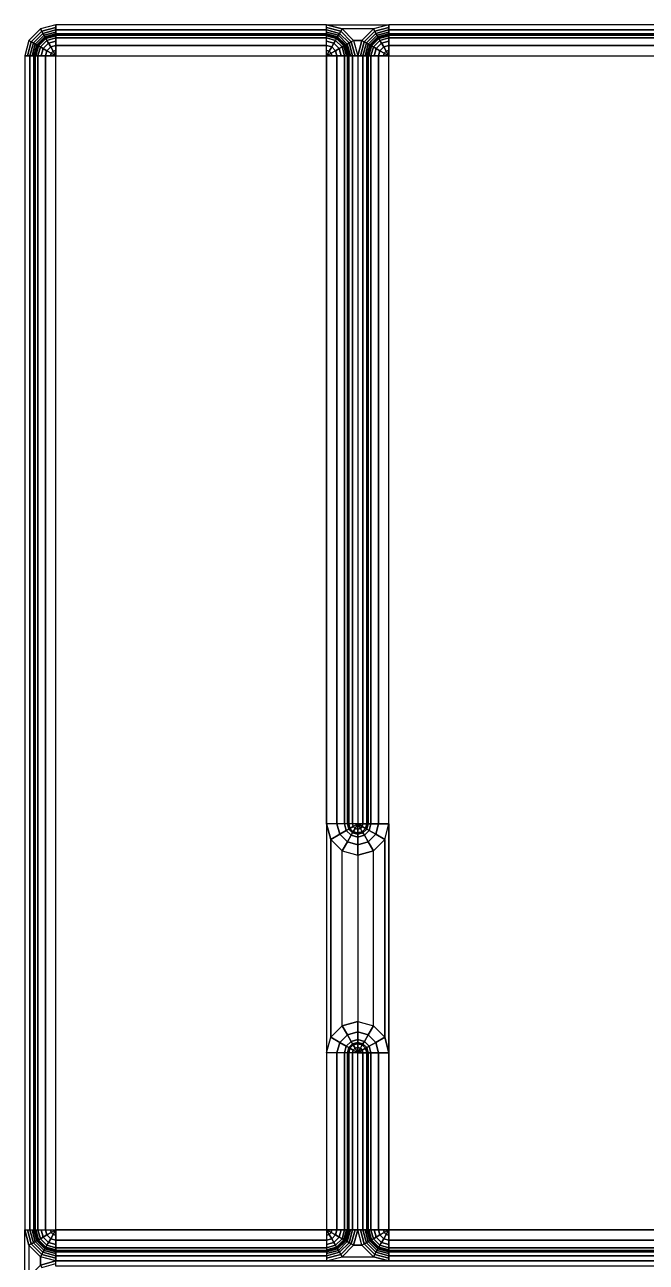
# Model space of a CAD drawing. Extents: x 0 to 320, y -450 to 0.
# Drawn here: x 0 to 149.3, y -297.3 to 0 of the extents above; entities that cross this region are included whole.
import ezdxf

# ---------------------------------------------------------------- set-up
doc = ezdxf.new("R2010")
doc.units = 0
doc.layers.add('BRANCO', color=7, linetype='CONTINUOUS')

msp = doc.modelspace()

# ---------------------------------------------------------------- linework, layer by layer
at = {"layer": 'BRANCO'}
for points in [[(4.07, -1.56, 44.91), (7.5, -0.64, 44.91), (7.5, 0, 45), (3.75, -1, 45)], [(72.5, 0, 45), (7.5, 0, 45), (7.5, -1.25, 44.67), (72.5, -1.25, 44.67)], [(75.92, -1.56, 44.91), (72.5, -0.64, 44.91), (72.5, 0, 45), (76.25, -1, 45)], [(76.25, -1, 45), (72.5, 0, 45), (87.5, 0, 45), (83.75, -1, 45)], [(84.07, -1.56, 44.91), (87.5, -0.64, 44.91), (87.5, 0, 45), (83.75, -1, 45)], [(152.5, 0, 45), (87.5, 0, 45), (87.5, -1.25, 44.67), (152.5, -1.25, 44.67)], [(1.56, -4.07, 44.91), (4.07, -1.56, 44.91), (3.75, -1, 45), (1, -3.75, 45)], [(2.08, -4.37, 44.67), (4.37, -2.08, 44.67), (4.07, -1.56, 44.91), (1.56, -4.07, 44.91)], [(2.53, -4.63, 44.27), (4.63, -2.53, 44.27), (4.37, -2.08, 44.67), (2.08, -4.37, 44.67)], [(2.88, -4.83, 43.75), (4.83, -2.87, 43.75), (4.63, -2.53, 44.27), (2.53, -4.63, 44.27)], [(3.09, -4.95, 43.15), (4.95, -3.09, 43.15), (4.83, -2.87, 43.75), (2.88, -4.83, 43.75)], [(4.37, -2.08, 44.67), (7.5, -1.25, 44.67), (7.5, -0.64, 44.91), (4.07, -1.56, 44.91)], [(4.63, -2.53, 44.27), (7.5, -1.76, 44.27), (7.5, -1.25, 44.67), (4.37, -2.08, 44.67)], [(4.83, -2.87, 43.75), (7.5, -2.16, 43.75), (7.5, -1.76, 44.27), (4.63, -2.53, 44.27)], [(4.95, -3.09, 43.15), (7.5, -2.41, 43.15), (7.5, -2.16, 43.75), (4.83, -2.87, 43.75)], [(5, -3.16, 42.5), (7.5, -2.5, 42.5), (7.5, -2.41, 43.15), (4.95, -3.09, 43.15)], [(5.08, -3.31, 3.71), (7.5, -2.67, 3.71), (7.5, -2.5, 5), (5, -3.16, 5)], [(5, -3.16, 5), (7.5, -2.5, 5), (7.5, -2.5, 42.5), (5, -3.16, 42.5)], [(5.33, -3.75, 2.5), (7.5, -3.16, 2.5), (7.5, -2.67, 3.71), (5.08, -3.31, 3.71)], [(72.5, -1.25, 44.67), (7.5, -1.25, 44.67), (7.5, -2.16, 43.75), (72.5, -2.16, 43.75)], [(72.5, -2.16, 43.75), (7.5, -2.16, 43.75), (7.5, -2.5, 42.5), (72.5, -2.5, 42.5)], [(72.5, -2.5, 42.5), (7.5, -2.5, 42.5), (7.5, -2.5, 5), (72.5, -2.5, 5)], [(72.5, -2.5, 5), (7.5, -2.5, 5), (7.5, -3.16, 2.5), (72.5, -3.16, 2.5)], [(75.62, -2.08, 44.67), (72.5, -1.25, 44.67), (72.5, -0.64, 44.91), (75.92, -1.56, 44.91)], [(75.36, -2.53, 44.27), (72.5, -1.76, 44.27), (72.5, -1.25, 44.67), (75.62, -2.08, 44.67)], [(75.16, -2.87, 43.75), (72.5, -2.16, 43.75), (72.5, -1.76, 44.27), (75.36, -2.53, 44.27)], [(75.04, -3.09, 43.15), (72.5, -2.41, 43.15), (72.5, -2.16, 43.75), (75.16, -2.87, 43.75)], [(75, -3.16, 42.5), (72.5, -2.5, 42.5), (72.5, -2.41, 43.15), (75.04, -3.09, 43.15)], [(74.91, -3.31, 3.71), (72.5, -2.67, 3.71), (72.5, -2.5, 5), (75, -3.16, 5)], [(75, -3.16, 5), (72.5, -2.5, 5), (72.5, -2.5, 42.5), (75, -3.16, 42.5)], [(74.66, -3.75, 2.5), (72.5, -3.16, 2.5), (72.5, -2.67, 3.71), (74.91, -3.31, 3.71)], [(76.9, -4.95, 43.15), (75.04, -3.09, 43.15), (75.16, -2.87, 43.75), (77.12, -4.83, 43.75)], [(77.12, -4.83, 43.75), (75.16, -2.87, 43.75), (75.36, -2.53, 44.27), (77.46, -4.63, 44.27)], [(77.46, -4.63, 44.27), (75.36, -2.53, 44.27), (75.62, -2.08, 44.67), (77.91, -4.37, 44.67)], [(77.91, -4.37, 44.67), (75.62, -2.08, 44.67), (75.92, -1.56, 44.91), (78.43, -4.07, 44.91)], [(78.43, -4.07, 44.91), (75.92, -1.56, 44.91), (76.25, -1, 45), (78.99, -3.75, 45)], [(83.75, -1, 45), (76.25, -1, 45), (78.99, -3.75, 45), (81, -3.75, 45)], [(81.56, -4.07, 44.91), (84.07, -1.56, 44.91), (83.75, -1, 45), (81, -3.75, 45)], [(82.08, -4.37, 44.67), (84.37, -2.08, 44.67), (84.07, -1.56, 44.91), (81.56, -4.07, 44.91)], [(82.53, -4.63, 44.27), (84.63, -2.53, 44.27), (84.37, -2.08, 44.67), (82.08, -4.37, 44.67)], [(82.88, -4.83, 43.75), (84.83, -2.87, 43.75), (84.63, -2.53, 44.27), (82.53, -4.63, 44.27)], [(83.09, -4.95, 43.15), (84.95, -3.09, 43.15), (84.83, -2.87, 43.75), (82.88, -4.83, 43.75)], [(84.37, -2.08, 44.67), (87.5, -1.25, 44.67), (87.5, -0.64, 44.91), (84.07, -1.56, 44.91)], [(84.63, -2.53, 44.27), (87.5, -1.76, 44.27), (87.5, -1.25, 44.67), (84.37, -2.08, 44.67)], [(84.83, -2.87, 43.75), (87.5, -2.16, 43.75), (87.5, -1.76, 44.27), (84.63, -2.53, 44.27)], [(84.95, -3.09, 43.15), (87.5, -2.41, 43.15), (87.5, -2.16, 43.75), (84.83, -2.87, 43.75)], [(85, -3.16, 42.5), (87.5, -2.5, 42.5), (87.5, -2.41, 43.15), (84.95, -3.09, 43.15)], [(85.08, -3.31, 3.71), (87.5, -2.67, 3.71), (87.5, -2.5, 5), (85, -3.16, 5)], [(85, -3.16, 5), (87.5, -2.5, 5), (87.5, -2.5, 42.5), (85, -3.16, 42.5)], [(85.33, -3.75, 2.5), (87.5, -3.16, 2.5), (87.5, -2.67, 3.71), (85.08, -3.31, 3.71)], [(152.5, -1.25, 44.67), (87.5, -1.25, 44.67), (87.5, -2.16, 43.75), (152.5, -2.16, 43.75)], [(152.5, -2.16, 43.75), (87.5, -2.16, 43.75), (87.5, -2.5, 42.5), (152.5, -2.5, 42.5)], [(152.5, -2.5, 42.5), (87.5, -2.5, 42.5), (87.5, -2.5, 5), (152.5, -2.5, 5)], [(152.5, -2.5, 5), (87.5, -2.5, 5), (87.5, -3.16, 2.5), (152.5, -3.16, 2.5)], [(0.64, -7.5, 44.91), (1.56, -4.07, 44.91), (1, -3.75, 45), (0, -7.5, 45)], [(1.25, -7.5, 44.67), (2.08, -4.37, 44.67), (1.56, -4.07, 44.91), (0.64, -7.5, 44.91)], [(1.77, -7.5, 44.27), (2.53, -4.63, 44.27), (2.08, -4.37, 44.67), (1.25, -7.5, 44.67)], [(2.16, -7.5, 43.75), (2.88, -4.83, 43.75), (2.53, -4.63, 44.27), (1.77, -7.5, 44.27)], [(2.41, -7.5, 43.15), (3.09, -4.95, 43.15), (2.88, -4.83, 43.75), (2.16, -7.5, 43.75)], [(2.5, -7.5, 42.5), (3.17, -5, 42.5), (3.09, -4.95, 43.15), (2.41, -7.5, 43.15)], [(2.67, -7.5, 3.71), (3.31, -5.08, 3.71), (3.17, -5, 5), (2.5, -7.5, 5)], [(2.5, -7.5, 5), (3.17, -5, 5), (3.17, -5, 42.5), (2.5, -7.5, 42.5)], [(3.17, -7.5, 2.5), (3.75, -5.33, 2.5), (3.31, -5.08, 3.71), (2.67, -7.5, 3.71)], [(3.17, -5, 42.5), (5, -3.16, 42.5), (4.95, -3.09, 43.15), (3.09, -4.95, 43.15)], [(3.31, -5.08, 3.71), (5.08, -3.31, 3.71), (5, -3.16, 5), (3.17, -5, 5)], [(3.17, -5, 5), (5, -3.16, 5), (5, -3.16, 42.5), (3.17, -5, 42.5)], [(3.96, -7.5, 1.46), (4.44, -5.73, 1.46), (3.75, -5.33, 2.5), (3.17, -7.5, 2.5)], [(3.75, -5.33, 2.5), (5.33, -3.75, 2.5), (5.08, -3.31, 3.71), (3.31, -5.08, 3.71)], [(4.44, -5.73, 1.46), (5.73, -4.43, 1.46), (5.33, -3.75, 2.5), (3.75, -5.33, 2.5)], [(5, -7.5, 0.67), (5.33, -6.25, 0.67), (4.44, -5.73, 1.46), (3.96, -7.5, 1.46)], [(5.33, -6.25, 0.67), (6.25, -5.33, 0.67), (5.73, -4.43, 1.46), (4.44, -5.73, 1.46)], [(5.73, -4.43, 1.46), (7.5, -3.96, 1.46), (7.5, -3.16, 2.5), (5.33, -3.75, 2.5)], [(6.38, -6.85, 0.17), (6.85, -6.37, 0.17), (6.25, -5.33, 0.67), (5.33, -6.25, 0.67)], [(6.25, -5.33, 0.67), (7.5, -5, 0.67), (7.5, -3.96, 1.46), (5.73, -4.43, 1.46)], [(6.85, -6.37, 0.17), (7.5, -6.2, 0.17), (7.5, -5, 0.67), (6.25, -5.33, 0.67)], [(72.5, -3.16, 2.5), (7.5, -3.16, 2.5), (7.5, -5, 0.67), (72.5, -5, 0.67)], [(72.5, -5, 0.67), (7.5, -5, 0.67), (7.5, -7.5), (72.5, -7.5)], [(74.27, -4.43, 1.46), (72.5, -3.96, 1.46), (72.5, -3.16, 2.5), (74.66, -3.75, 2.5)], [(73.75, -5.33, 0.67), (72.5, -5, 0.67), (72.5, -3.96, 1.46), (74.27, -4.43, 1.46)], [(73.14, -6.37, 0.17), (72.5, -6.2, 0.17), (72.5, -5, 0.67), (73.75, -5.33, 0.67)], [(73.62, -6.85, 0.17), (73.14, -6.37, 0.17), (73.75, -5.33, 0.67), (74.66, -6.25, 0.67)], [(74.66, -6.25, 0.67), (73.75, -5.33, 0.67), (74.27, -4.43, 1.46), (75.56, -5.73, 1.46)], [(75.56, -5.73, 1.46), (74.27, -4.43, 1.46), (74.66, -3.75, 2.5), (76.25, -5.33, 2.5)], [(76.25, -5.33, 2.5), (74.66, -3.75, 2.5), (74.91, -3.31, 3.71), (76.68, -5.08, 3.71)], [(75, -7.5, 0.67), (74.66, -6.25, 0.67), (75.56, -5.73, 1.46), (76.03, -7.5, 1.46)], [(76.68, -5.08, 3.71), (74.91, -3.31, 3.71), (75, -3.16, 5), (76.83, -5, 5)], [(76.83, -5, 42.5), (75, -3.16, 42.5), (75.04, -3.09, 43.15), (76.9, -4.95, 43.15)], [(76.83, -5, 5), (75, -3.16, 5), (75, -3.16, 42.5), (76.83, -5, 42.5)], [(76.03, -7.5, 1.46), (75.56, -5.73, 1.46), (76.25, -5.33, 2.5), (76.83, -7.5, 2.5)], [(76.83, -7.5, 2.5), (76.25, -5.33, 2.5), (76.68, -5.08, 3.71), (77.33, -7.5, 3.71)], [(77.33, -7.5, 3.71), (76.68, -5.08, 3.71), (76.83, -5, 5), (77.5, -7.5, 5)], [(77.5, -7.5, 42.5), (76.83, -5, 42.5), (76.9, -4.95, 43.15), (77.58, -7.5, 43.15)], [(77.5, -7.5, 5), (76.83, -5, 5), (76.83, -5, 42.5), (77.5, -7.5, 42.5)], [(77.58, -7.5, 43.15), (76.9, -4.95, 43.15), (77.12, -4.83, 43.75), (77.83, -7.5, 43.75)], [(77.83, -7.5, 43.75), (77.12, -4.83, 43.75), (77.46, -4.63, 44.27), (78.23, -7.5, 44.27)], [(78.23, -7.5, 44.27), (77.46, -4.63, 44.27), (77.91, -4.37, 44.67), (78.75, -7.5, 44.67)], [(78.75, -7.5, 44.67), (77.91, -4.37, 44.67), (78.43, -4.07, 44.91), (79.35, -7.5, 44.91)], [(79.35, -7.5, 44.91), (78.43, -4.07, 44.91), (78.99, -3.75, 45), (80, -7.5, 45)], [(81, -3.75, 45), (78.99, -3.75, 45), (80, -7.5, 45), (81, -3.75, 45)], [(80.64, -7.5, 44.91), (81.56, -4.07, 44.91), (81, -3.75, 45), (80, -7.5, 45)], [(81.25, -7.5, 44.67), (82.08, -4.37, 44.67), (81.56, -4.07, 44.91), (80.64, -7.5, 44.91)], [(81.77, -7.5, 44.27), (82.53, -4.63, 44.27), (82.08, -4.37, 44.67), (81.25, -7.5, 44.67)], [(82.16, -7.5, 43.75), (82.88, -4.83, 43.75), (82.53, -4.63, 44.27), (81.77, -7.5, 44.27)], [(82.41, -7.5, 43.15), (83.09, -4.95, 43.15), (82.88, -4.83, 43.75), (82.16, -7.5, 43.75)], [(82.5, -7.5, 42.5), (83.17, -5, 42.5), (83.09, -4.95, 43.15), (82.41, -7.5, 43.15)], [(82.67, -7.5, 3.71), (83.31, -5.08, 3.71), (83.17, -5, 5), (82.5, -7.5, 5)], [(82.5, -7.5, 5), (83.17, -5, 5), (83.17, -5, 42.5), (82.5, -7.5, 42.5)], [(83.17, -7.5, 2.5), (83.75, -5.33, 2.5), (83.31, -5.08, 3.71), (82.67, -7.5, 3.71)], [(83.17, -5, 42.5), (85, -3.16, 42.5), (84.95, -3.09, 43.15), (83.09, -4.95, 43.15)], [(83.31, -5.08, 3.71), (85.08, -3.31, 3.71), (85, -3.16, 5), (83.17, -5, 5)], [(83.17, -5, 5), (85, -3.16, 5), (85, -3.16, 42.5), (83.17, -5, 42.5)], [(83.96, -7.5, 1.46), (84.44, -5.73, 1.46), (83.75, -5.33, 2.5), (83.17, -7.5, 2.5)], [(83.75, -5.33, 2.5), (85.33, -3.75, 2.5), (85.08, -3.31, 3.71), (83.31, -5.08, 3.71)], [(84.44, -5.73, 1.46), (85.73, -4.43, 1.46), (85.33, -3.75, 2.5), (83.75, -5.33, 2.5)], [(85, -7.5, 0.67), (85.33, -6.25, 0.67), (84.44, -5.73, 1.46), (83.96, -7.5, 1.46)], [(85.33, -6.25, 0.67), (86.25, -5.33, 0.67), (85.73, -4.43, 1.46), (84.44, -5.73, 1.46)], [(85.73, -4.43, 1.46), (87.5, -3.96, 1.46), (87.5, -3.16, 2.5), (85.33, -3.75, 2.5)], [(86.38, -6.85, 0.17), (86.85, -6.37, 0.17), (86.25, -5.33, 0.67), (85.33, -6.25, 0.67)], [(86.25, -5.33, 0.67), (87.5, -5, 0.67), (87.5, -3.96, 1.46), (85.73, -4.43, 1.46)], [(86.85, -6.37, 0.17), (87.5, -6.2, 0.17), (87.5, -5, 0.67), (86.25, -5.33, 0.67)], [(152.5, -3.16, 2.5), (87.5, -3.16, 2.5), (87.5, -5, 0.67), (152.5, -5, 0.67)], [(152.5, -5, 0.67), (87.5, -5, 0.67), (87.5, -7.5), (152.5, -7.5)], [(0, -7.5, 45), (0, -289.5, 45), (1.25, -289.5, 44.67), (1.25, -7.5, 44.67)], [(1.25, -7.5, 44.67), (1.25, -289.5, 44.67), (2.16, -289.5, 43.75), (2.16, -7.5, 43.75)], [(2.16, -7.5, 43.75), (2.16, -289.5, 43.75), (2.5, -289.5, 42.5), (2.5, -7.5, 42.5)], [(2.5, -7.5, 42.5), (2.5, -289.5, 42.5), (2.5, -289.5, 5), (2.5, -7.5, 5)], [(2.5, -7.5, 5), (2.5, -289.5, 5), (3.17, -289.5, 2.5), (3.17, -7.5, 2.5)], [(3.17, -7.5, 2.5), (3.17, -289.5, 2.5), (5, -289.5, 0.67), (5, -7.5, 0.67)], [(6.2, -7.5, 0.17), (6.38, -6.85, 0.17), (5.33, -6.25, 0.67), (5, -7.5, 0.67)], [(5, -7.5, 0.67), (5, -289.5, 0.67), (7.5, -289.5), (7.5, -7.5)], [(7.5, -7.5), (6.38, -6.85, 0.17), (6.2, -7.5, 0.17), (7.5, -7.5)], [(7.5, -7.5), (6.85, -6.37, 0.17), (6.38, -6.85, 0.17), (7.5, -7.5)], [(7.5, -7.5), (7.5, -6.2, 0.17), (6.85, -6.37, 0.17), (7.5, -7.5)], [(72.5, -289.5), (7.5, -289.5), (7.5, -7.5), (72.5, -7.5)], [(72.5, -7.5), (72.5, -6.2, 0.17), (73.14, -6.37, 0.17), (72.5, -7.5)], [(72.5, -7.5), (73.14, -6.37, 0.17), (73.62, -6.85, 0.17), (72.5, -7.5)], [(72.5, -7.5), (73.62, -6.85, 0.17), (73.79, -7.5, 0.17), (72.5, -7.5)], [(72.5, -192), (72.5, -7.5), (75, -7.5, 0.67), (75, -192, 0.67)], [(73.79, -7.5, 0.17), (73.62, -6.85, 0.17), (74.66, -6.25, 0.67), (75, -7.5, 0.67)], [(75, -192, 0.67), (75, -7.5, 0.67), (76.83, -7.5, 2.5), (76.83, -192, 2.5)], [(76.83, -192, 2.5), (76.83, -7.5, 2.5), (77.5, -7.5, 5), (77.5, -192, 5)], [(77.5, -192, 5), (77.5, -7.5, 5), (77.5, -7.5, 42.5), (77.5, -192, 42.5)], [(77.5, -192, 42.5), (77.5, -7.5, 42.5), (77.83, -7.5, 43.75), (77.83, -192, 43.75)], [(77.83, -192, 43.75), (77.83, -7.5, 43.75), (78.75, -7.5, 44.67), (78.75, -192, 44.67)], [(78.75, -192, 44.67), (78.75, -7.5, 44.67), (80, -7.5, 45), (80, -192, 45)], [(81.25, -192, 44.67), (81.25, -7.5, 44.67), (80, -7.5, 45), (80, -192, 45)], [(82.16, -192, 43.75), (82.16, -7.5, 43.75), (81.25, -7.5, 44.67), (81.25, -192, 44.67)], [(82.5, -192, 42.5), (82.5, -7.5, 42.5), (82.16, -7.5, 43.75), (82.16, -192, 43.75)], [(83.17, -192, 2.5), (83.17, -7.5, 2.5), (82.5, -7.5, 5), (82.5, -192, 5)], [(82.5, -192, 5), (82.5, -7.5, 5), (82.5, -7.5, 42.5), (82.5, -192, 42.5)], [(85, -192, 0.67), (85, -7.5, 0.67), (83.17, -7.5, 2.5), (83.17, -192, 2.5)], [(86.2, -7.5, 0.17), (86.38, -6.85, 0.17), (85.33, -6.25, 0.67), (85, -7.5, 0.67)], [(87.5, -192), (87.5, -7.5), (85, -7.5, 0.67), (85, -192, 0.67)], [(87.5, -7.5), (86.38, -6.85, 0.17), (86.2, -7.5, 0.17), (87.5, -7.5)], [(87.5, -7.5), (86.85, -6.37, 0.17), (86.38, -6.85, 0.17), (87.5, -7.5)], [(87.5, -7.5), (87.5, -6.2, 0.17), (86.85, -6.37, 0.17), (87.5, -7.5)], [(152.5, -289.5), (87.5, -289.5), (87.5, -7.5), (152.5, -7.5)], [(72.5, -192), (73.5, -195.75), (75.67, -194.5, 0.67), (75, -192, 0.67)], [(72.5, -247), (73.5, -243.25), (73.5, -195.75), (72.5, -192)], [(75, -192, 0.67), (75.67, -194.5, 0.67), (77.25, -193.58, 2.5), (76.83, -192, 2.5)], [(76.83, -192, 2.5), (77.25, -193.58, 2.5), (77.83, -193.25, 5), (77.5, -192, 5)], [(77.25, -193.58, 2.5), (78.41, -194.74, 2.5), (78.75, -194.16, 5), (77.83, -193.25, 5)], [(77.5, -192, 5), (77.83, -193.25, 5), (77.83, -193.25, 42.5), (77.5, -192, 42.5)], [(77.5, -192, 42.5), (77.83, -193.25, 42.5), (78.12, -193.08, 43.75), (77.83, -192, 43.75)], [(77.83, -192, 43.75), (78.12, -193.08, 43.75), (78.91, -192.62, 44.67), (78.75, -192, 44.67)], [(77.83, -193.25, 42.5), (78.75, -194.16, 42.5), (78.91, -193.87, 43.75), (78.12, -193.08, 43.75)], [(77.83, -193.25, 5), (78.75, -194.16, 5), (78.75, -194.16, 42.5), (77.83, -193.25, 42.5)], [(78.12, -193.08, 43.75), (78.91, -193.87, 43.75), (79.37, -193.08, 44.67), (78.91, -192.62, 44.67)], [(78.75, -192, 44.67), (78.91, -192.62, 44.67), (80, -192, 45), (78.75, -192, 44.67)], [(78.91, -192.62, 44.67), (79.37, -193.08, 44.67), (80, -192, 45), (78.91, -192.62, 44.67)], [(78.91, -193.87, 43.75), (80, -194.16, 43.75), (80, -193.25, 44.67), (79.37, -193.08, 44.67)], [(79.37, -193.08, 44.67), (80, -193.25, 44.67), (80, -192, 45), (79.37, -193.08, 44.67)], [(80, -193.25, 44.67), (80.62, -193.08, 44.67), (80, -192, 45), (80, -193.25, 44.67)], [(80.62, -193.08, 44.67), (81.08, -192.62, 44.67), (80, -192, 45), (80.62, -193.08, 44.67)], [(81.08, -192.62, 44.67), (81.25, -192, 44.67), (80, -192, 45), (81.08, -192.62, 44.67)], [(80, -194.16, 43.75), (81.08, -193.87, 43.75), (80.62, -193.08, 44.67), (80, -193.25, 44.67)], [(81.08, -193.87, 43.75), (81.87, -193.08, 43.75), (81.08, -192.62, 44.67), (80.62, -193.08, 44.67)], [(81.87, -193.08, 43.75), (82.16, -192, 43.75), (81.25, -192, 44.67), (81.08, -192.62, 44.67)], [(81.25, -194.16, 42.5), (82.16, -193.25, 42.5), (81.87, -193.08, 43.75), (81.08, -193.87, 43.75)], [(81.58, -194.74, 2.5), (82.74, -193.58, 2.5), (82.16, -193.25, 5), (81.25, -194.16, 5)], [(81.25, -194.16, 5), (82.16, -193.25, 5), (82.16, -193.25, 42.5), (81.25, -194.16, 42.5)], [(82.16, -193.25, 42.5), (82.5, -192, 42.5), (82.16, -192, 43.75), (81.87, -193.08, 43.75)], [(82.74, -193.58, 2.5), (83.17, -192, 2.5), (82.5, -192, 5), (82.16, -193.25, 5)], [(82.16, -193.25, 5), (82.5, -192, 5), (82.5, -192, 42.5), (82.16, -193.25, 42.5)], [(84.33, -194.5, 0.67), (85, -192, 0.67), (83.17, -192, 2.5), (82.74, -193.58, 2.5)], [(86.49, -195.75), (87.5, -192), (85, -192, 0.67), (84.33, -194.5, 0.67)], [(87.5, -247), (86.49, -243.25), (86.49, -195.75), (87.5, -192)], [(73.5, -195.75), (76.25, -198.49), (77.5, -196.33, 0.67), (75.67, -194.5, 0.67)], [(73.5, -243.25), (76.25, -240.5), (76.25, -198.49), (73.5, -195.75)], [(75.67, -194.5, 0.67), (77.5, -196.33, 0.67), (78.41, -194.74, 2.5), (77.25, -193.58, 2.5)], [(77.5, -196.33, 0.67), (80, -197, 0.67), (80, -195.16, 2.5), (78.41, -194.74, 2.5)], [(78.41, -194.74, 2.5), (80, -195.16, 2.5), (80, -194.5, 5), (78.75, -194.16, 5)], [(78.75, -194.16, 42.5), (80, -194.5, 42.5), (80, -194.16, 43.75), (78.91, -193.87, 43.75)], [(78.75, -194.16, 5), (80, -194.5, 5), (80, -194.5, 42.5), (78.75, -194.16, 42.5)], [(80, -194.5, 42.5), (81.25, -194.16, 42.5), (81.08, -193.87, 43.75), (80, -194.16, 43.75)], [(80, -195.16, 2.5), (81.58, -194.74, 2.5), (81.25, -194.16, 5), (80, -194.5, 5)], [(80, -194.5, 5), (81.25, -194.16, 5), (81.25, -194.16, 42.5), (80, -194.5, 42.5)], [(80, -197, 0.67), (82.5, -196.33, 0.67), (81.58, -194.74, 2.5), (80, -195.16, 2.5)], [(82.5, -196.33, 0.67), (84.33, -194.5, 0.67), (82.74, -193.58, 2.5), (81.58, -194.74, 2.5)], [(83.75, -198.49), (86.49, -195.75), (84.33, -194.5, 0.67), (82.5, -196.33, 0.67)], [(86.49, -243.25), (83.75, -240.5), (83.75, -198.49), (86.49, -195.75)], [(76.25, -198.49), (80, -199.5), (80, -197, 0.67), (77.5, -196.33, 0.67)], [(76.25, -198.49), (80, -199.5), (80, -239.5), (76.25, -240.5)], [(80, -199.5), (83.75, -198.49), (82.5, -196.33, 0.67), (80, -197, 0.67)], [(83.75, -198.49), (80, -199.5), (80, -239.5), (83.75, -240.5)], [(73.5, -243.25), (76.25, -240.5), (77.5, -242.66, 0.67), (75.67, -244.5, 0.67)], [(76.25, -240.5), (80, -239.5), (80, -242, 0.67), (77.5, -242.66, 0.67)], [(80, -239.5), (83.75, -240.5), (82.5, -242.66, 0.67), (80, -242, 0.67)], [(83.75, -240.5), (86.49, -243.25), (84.33, -244.5, 0.67), (82.5, -242.66, 0.67)], [(72.5, -247), (73.5, -243.25), (75.67, -244.5, 0.67), (75, -247, 0.67)], [(75.67, -244.5, 0.67), (77.5, -242.66, 0.67), (78.41, -244.25, 2.5), (77.25, -245.41, 2.5)], [(77.5, -242.66, 0.67), (80, -242, 0.67), (80, -243.83, 2.5), (78.41, -244.25, 2.5)], [(80, -242, 0.67), (82.5, -242.66, 0.67), (81.58, -244.25, 2.5), (80, -243.83, 2.5)], [(82.5, -242.66, 0.67), (84.33, -244.5, 0.67), (82.74, -245.41, 2.5), (81.58, -244.25, 2.5)], [(86.49, -243.25), (87.5, -247), (85, -247, 0.67), (84.33, -244.5, 0.67)], [(75, -247, 0.67), (75.67, -244.5, 0.67), (77.25, -245.41, 2.5), (76.83, -247, 2.5)], [(76.83, -247, 2.5), (77.25, -245.41, 2.5), (77.83, -245.75, 5), (77.5, -247, 5)], [(77.25, -245.41, 2.5), (78.41, -244.25, 2.5), (78.75, -244.83, 5), (77.83, -245.75, 5)], [(77.5, -247, 5), (77.83, -245.75, 5), (77.83, -245.75, 42.5), (77.5, -247, 42.5)], [(77.5, -247, 42.5), (77.83, -245.75, 42.5), (78.12, -245.91, 43.75), (77.83, -247, 43.75)], [(77.83, -245.75, 5), (78.75, -244.83, 5), (78.75, -244.83, 42.5), (77.83, -245.75, 42.5)], [(77.83, -245.75, 42.5), (78.75, -244.83, 42.5), (78.91, -245.12, 43.75), (78.12, -245.91, 43.75)], [(77.83, -247, 43.75), (78.12, -245.91, 43.75), (78.91, -246.37, 44.67), (78.75, -247, 44.67)], [(78.12, -245.91, 43.75), (78.91, -245.12, 43.75), (79.37, -245.91, 44.67), (78.91, -246.37, 44.67)], [(78.41, -244.25, 2.5), (80, -243.83, 2.5), (80, -244.5, 5), (78.75, -244.83, 5)], [(78.75, -244.83, 5), (80, -244.5, 5), (80, -244.5, 42.5), (78.75, -244.83, 42.5)], [(78.75, -244.83, 42.5), (80, -244.5, 42.5), (80, -244.83, 43.75), (78.91, -245.12, 43.75)], [(78.75, -247, 44.67), (78.91, -246.37, 44.67), (80, -247, 45), (78.75, -247, 44.67)], [(78.91, -245.12, 43.75), (80, -244.83, 43.75), (80, -245.75, 44.67), (79.37, -245.91, 44.67)], [(78.91, -246.37, 44.67), (79.37, -245.91, 44.67), (80, -247, 45), (78.91, -246.37, 44.67)], [(79.37, -245.91, 44.67), (80, -245.75, 44.67), (80, -247, 45), (79.37, -245.91, 44.67)], [(80, -243.83, 2.5), (81.58, -244.25, 2.5), (81.25, -244.83, 5), (80, -244.5, 5)], [(80, -244.5, 5), (81.25, -244.83, 5), (81.25, -244.83, 42.5), (80, -244.5, 42.5)], [(80, -244.5, 42.5), (81.25, -244.83, 42.5), (81.08, -245.12, 43.75), (80, -244.83, 43.75)], [(80, -244.83, 43.75), (81.08, -245.12, 43.75), (80.62, -245.91, 44.67), (80, -245.75, 44.67)], [(80, -245.75, 44.67), (80.62, -245.91, 44.67), (80, -247, 45), (80, -245.75, 44.67)], [(80.62, -245.91, 44.67), (81.08, -246.37, 44.67), (80, -247, 45), (80.62, -245.91, 44.67)], [(81.08, -246.37, 44.67), (81.25, -247, 44.67), (80, -247, 45), (81.08, -246.37, 44.67)], [(81.08, -245.12, 43.75), (81.87, -245.91, 43.75), (81.08, -246.37, 44.67), (80.62, -245.91, 44.67)], [(81.25, -244.83, 42.5), (82.16, -245.75, 42.5), (81.87, -245.91, 43.75), (81.08, -245.12, 43.75)], [(81.87, -245.91, 43.75), (82.16, -247, 43.75), (81.25, -247, 44.67), (81.08, -246.37, 44.67)], [(81.58, -244.25, 2.5), (82.74, -245.41, 2.5), (82.16, -245.75, 5), (81.25, -244.83, 5)], [(81.25, -244.83, 5), (82.16, -245.75, 5), (82.16, -245.75, 42.5), (81.25, -244.83, 42.5)], [(82.16, -245.75, 42.5), (82.5, -247, 42.5), (82.16, -247, 43.75), (81.87, -245.91, 43.75)], [(82.74, -245.41, 2.5), (83.17, -247, 2.5), (82.5, -247, 5), (82.16, -245.75, 5)], [(82.16, -245.75, 5), (82.5, -247, 5), (82.5, -247, 42.5), (82.16, -245.75, 42.5)], [(84.33, -244.5, 0.67), (85, -247, 0.67), (83.17, -247, 2.5), (82.74, -245.41, 2.5)], [(72.5, -247), (72.5, -289.5), (75, -289.5, 0.67), (75, -247, 0.67)], [(75, -247, 0.67), (75, -289.5, 0.67), (76.83, -289.5, 2.5), (76.83, -247, 2.5)], [(76.83, -247, 2.5), (76.83, -289.5, 2.5), (77.5, -289.5, 5), (77.5, -247, 5)], [(77.5, -247, 5), (77.5, -289.5, 5), (77.5, -289.5, 42.5), (77.5, -247, 42.5)], [(77.5, -247, 42.5), (77.5, -289.5, 42.5), (77.83, -289.5, 43.75), (77.83, -247, 43.75)], [(77.83, -247, 43.75), (77.83, -289.5, 43.75), (78.75, -289.5, 44.67), (78.75, -247, 44.67)], [(78.75, -247, 44.67), (78.75, -289.5, 44.67), (80, -289.5, 45), (80, -247, 45)], [(81.25, -247, 44.67), (81.25, -289.5, 44.67), (80, -289.5, 45), (80, -247, 45)], [(82.16, -247, 43.75), (82.16, -289.5, 43.75), (81.25, -289.5, 44.67), (81.25, -247, 44.67)], [(82.5, -247, 42.5), (82.5, -289.5, 42.5), (82.16, -289.5, 43.75), (82.16, -247, 43.75)], [(83.17, -247, 2.5), (83.17, -289.5, 2.5), (82.5, -289.5, 5), (82.5, -247, 5)], [(82.5, -247, 5), (82.5, -289.5, 5), (82.5, -289.5, 42.5), (82.5, -247, 42.5)], [(85, -247, 0.67), (85, -289.5, 0.67), (83.17, -289.5, 2.5), (83.17, -247, 2.5)], [(87.5, -247), (87.5, -289.5), (85, -289.5, 0.67), (85, -247, 0.67)], [(0.64, -289.5, 44.91), (1.56, -292.92, 44.91), (1, -293.25, 45), (0, -289.5, 45)], [(1, -300.75, 45), (0, -304.5, 45), (0, -289.5, 45), (1, -293.25, 45)], [(1.25, -289.5, 44.67), (2.08, -292.62, 44.67), (1.56, -292.92, 44.91), (0.64, -289.5, 44.91)], [(1.77, -289.5, 44.27), (2.53, -292.36, 44.27), (2.08, -292.62, 44.67), (1.25, -289.5, 44.67)], [(2.16, -289.5, 43.75), (2.88, -292.16, 43.75), (2.53, -292.36, 44.27), (1.77, -289.5, 44.27)], [(2.41, -289.5, 43.15), (3.09, -292.04, 43.15), (2.88, -292.16, 43.75), (2.16, -289.5, 43.75)], [(2.5, -289.5, 42.5), (3.17, -292, 42.5), (3.09, -292.04, 43.15), (2.41, -289.5, 43.15)], [(2.67, -289.5, 3.71), (3.31, -291.91, 3.71), (3.17, -292, 5), (2.5, -289.5, 5)], [(2.5, -289.5, 5), (3.17, -292, 5), (3.17, -292, 42.5), (2.5, -289.5, 42.5)], [(3.17, -289.5, 2.5), (3.75, -291.66, 2.5), (3.31, -291.91, 3.71), (2.67, -289.5, 3.71)], [(3.96, -289.5, 1.46), (4.44, -291.26, 1.46), (3.75, -291.66, 2.5), (3.17, -289.5, 2.5)], [(4.44, -291.26, 1.46), (5.73, -292.56, 1.46), (5.33, -293.25, 2.5), (3.75, -291.66, 2.5)], [(5, -289.5, 0.67), (5.33, -290.75, 0.67), (4.44, -291.26, 1.46), (3.96, -289.5, 1.46)], [(5.33, -290.75, 0.67), (6.25, -291.66, 0.67), (5.73, -292.56, 1.46), (4.44, -291.26, 1.46)], [(6.2, -289.5, 0.17), (6.38, -290.14, 0.17), (5.33, -290.75, 0.67), (5, -289.5, 0.67)], [(6.38, -290.14, 0.17), (6.85, -290.62, 0.17), (6.25, -291.66, 0.67), (5.33, -290.75, 0.67)], [(7.5, -289.5), (6.38, -290.14, 0.17), (6.2, -289.5, 0.17), (7.5, -289.5)], [(6.85, -290.62, 0.17), (7.5, -290.79, 0.17), (7.5, -292, 0.67), (6.25, -291.66, 0.67)], [(7.5, -289.5), (6.85, -290.62, 0.17), (6.38, -290.14, 0.17), (7.5, -289.5)], [(7.5, -289.5), (7.5, -290.79, 0.17), (6.85, -290.62, 0.17), (7.5, -289.5)], [(72.5, -292, 0.67), (7.5, -292, 0.67), (7.5, -289.5), (72.5, -289.5)], [(72.5, -289.5), (73.62, -290.14, 0.17), (73.79, -289.5, 0.17), (72.5, -289.5)], [(72.5, -289.5), (73.14, -290.62, 0.17), (73.62, -290.14, 0.17), (72.5, -289.5)], [(72.5, -289.5), (72.5, -290.79, 0.17), (73.14, -290.62, 0.17), (72.5, -289.5)], [(73.14, -290.62, 0.17), (72.5, -290.79, 0.17), (72.5, -292, 0.67), (73.75, -291.66, 0.67)], [(73.62, -290.14, 0.17), (73.14, -290.62, 0.17), (73.75, -291.66, 0.67), (74.66, -290.75, 0.67)], [(73.79, -289.5, 0.17), (73.62, -290.14, 0.17), (74.66, -290.75, 0.67), (75, -289.5, 0.67)], [(74.66, -290.75, 0.67), (73.75, -291.66, 0.67), (74.27, -292.56, 1.46), (75.56, -291.26, 1.46)], [(75.56, -291.26, 1.46), (74.27, -292.56, 1.46), (74.66, -293.25, 2.5), (76.25, -291.66, 2.5)], [(75, -289.5, 0.67), (74.66, -290.75, 0.67), (75.56, -291.26, 1.46), (76.03, -289.5, 1.46)], [(76.03, -289.5, 1.46), (75.56, -291.26, 1.46), (76.25, -291.66, 2.5), (76.83, -289.5, 2.5)], [(76.83, -289.5, 2.5), (76.25, -291.66, 2.5), (76.68, -291.91, 3.71), (77.33, -289.5, 3.71)], [(77.33, -289.5, 3.71), (76.68, -291.91, 3.71), (76.83, -292, 5), (77.5, -289.5, 5)], [(77.5, -289.5, 5), (76.83, -292, 5), (76.83, -292, 42.5), (77.5, -289.5, 42.5)], [(77.5, -289.5, 42.5), (76.83, -292, 42.5), (76.9, -292.04, 43.15), (77.58, -289.5, 43.15)], [(77.58, -289.5, 43.15), (76.9, -292.04, 43.15), (77.12, -292.16, 43.75), (77.83, -289.5, 43.75)], [(77.83, -289.5, 43.75), (77.12, -292.16, 43.75), (77.46, -292.36, 44.27), (78.23, -289.5, 44.27)], [(78.23, -289.5, 44.27), (77.46, -292.36, 44.27), (77.91, -292.62, 44.67), (78.75, -289.5, 44.67)], [(78.75, -289.5, 44.67), (77.91, -292.62, 44.67), (78.43, -292.92, 44.91), (79.35, -289.5, 44.91)], [(79.35, -289.5, 44.91), (78.43, -292.92, 44.91), (78.99, -293.25, 45), (80, -289.5, 45)], [(78.99, -293.25, 45), (81, -293.25, 45), (80, -289.5, 45), (78.99, -293.25, 45)], [(80.64, -289.5, 44.91), (81.56, -292.92, 44.91), (81, -293.25, 45), (80, -289.5, 45)], [(81.25, -289.5, 44.67), (82.08, -292.62, 44.67), (81.56, -292.92, 44.91), (80.64, -289.5, 44.91)], [(81.77, -289.5, 44.27), (82.53, -292.36, 44.27), (82.08, -292.62, 44.67), (81.25, -289.5, 44.67)], [(82.16, -289.5, 43.75), (82.88, -292.16, 43.75), (82.53, -292.36, 44.27), (81.77, -289.5, 44.27)], [(82.41, -289.5, 43.15), (83.09, -292.04, 43.15), (82.88, -292.16, 43.75), (82.16, -289.5, 43.75)], [(82.5, -289.5, 42.5), (83.17, -292, 42.5), (83.09, -292.04, 43.15), (82.41, -289.5, 43.15)], [(82.67, -289.5, 3.71), (83.31, -291.91, 3.71), (83.17, -292, 5), (82.5, -289.5, 5)], [(82.5, -289.5, 5), (83.17, -292, 5), (83.17, -292, 42.5), (82.5, -289.5, 42.5)], [(83.17, -289.5, 2.5), (83.75, -291.66, 2.5), (83.31, -291.91, 3.71), (82.67, -289.5, 3.71)], [(83.96, -289.5, 1.46), (84.44, -291.26, 1.46), (83.75, -291.66, 2.5), (83.17, -289.5, 2.5)], [(84.44, -291.26, 1.46), (85.73, -292.56, 1.46), (85.33, -293.25, 2.5), (83.75, -291.66, 2.5)], [(85, -289.5, 0.67), (85.33, -290.75, 0.67), (84.44, -291.26, 1.46), (83.96, -289.5, 1.46)], [(85.33, -290.75, 0.67), (86.25, -291.66, 0.67), (85.73, -292.56, 1.46), (84.44, -291.26, 1.46)], [(86.2, -289.5, 0.17), (86.38, -290.14, 0.17), (85.33, -290.75, 0.67), (85, -289.5, 0.67)], [(86.38, -290.14, 0.17), (86.85, -290.62, 0.17), (86.25, -291.66, 0.67), (85.33, -290.75, 0.67)], [(87.5, -289.5), (86.38, -290.14, 0.17), (86.2, -289.5, 0.17), (87.5, -289.5)], [(86.85, -290.62, 0.17), (87.5, -290.79, 0.17), (87.5, -292, 0.67), (86.25, -291.66, 0.67)], [(87.5, -289.5), (86.85, -290.62, 0.17), (86.38, -290.14, 0.17), (87.5, -289.5)], [(87.5, -289.5), (87.5, -290.79, 0.17), (86.85, -290.62, 0.17), (87.5, -289.5)], [(152.5, -292, 0.67), (87.5, -292, 0.67), (87.5, -289.5), (152.5, -289.5)], [(1.56, -292.92, 44.91), (4.07, -295.43, 44.91), (3.75, -295.99, 45), (1, -293.25, 45)], [(1, -293.25, 45), (1, -300.75, 45), (3.75, -298, 45), (3.75, -295.99, 45)], [(2.08, -292.62, 44.67), (4.37, -294.91, 44.67), (4.07, -295.43, 44.91), (1.56, -292.92, 44.91)], [(2.53, -292.36, 44.27), (4.63, -294.46, 44.27), (4.37, -294.91, 44.67), (2.08, -292.62, 44.67)], [(2.88, -292.16, 43.75), (4.83, -294.12, 43.75), (4.63, -294.46, 44.27), (2.53, -292.36, 44.27)], [(3.09, -292.04, 43.15), (4.95, -293.9, 43.15), (4.83, -294.12, 43.75), (2.88, -292.16, 43.75)], [(3.17, -292, 42.5), (5, -293.83, 42.5), (4.95, -293.9, 43.15), (3.09, -292.04, 43.15)], [(3.31, -291.91, 3.71), (5.08, -293.68, 3.71), (5, -293.83, 5), (3.17, -292, 5)], [(3.17, -292, 5), (5, -293.83, 5), (5, -293.83, 42.5), (3.17, -292, 42.5)], [(3.75, -291.66, 2.5), (5.33, -293.25, 2.5), (5.08, -293.68, 3.71), (3.31, -291.91, 3.71)], [(4.83, -294.12, 43.75), (7.5, -294.83, 43.75), (7.5, -295.23, 44.27), (4.63, -294.46, 44.27)], [(4.95, -293.9, 43.15), (7.5, -294.58, 43.15), (7.5, -294.83, 43.75), (4.83, -294.12, 43.75)], [(5, -293.83, 42.5), (7.5, -294.5, 42.5), (7.5, -294.58, 43.15), (4.95, -293.9, 43.15)], [(5.08, -293.68, 3.71), (7.5, -294.32, 3.71), (7.5, -294.5, 5), (5, -293.83, 5)], [(5, -293.83, 5), (7.5, -294.5, 5), (7.5, -294.5, 42.5), (5, -293.83, 42.5)], [(5.33, -293.25, 2.5), (7.5, -293.83, 2.5), (7.5, -294.32, 3.71), (5.08, -293.68, 3.71)], [(5.73, -292.56, 1.46), (7.5, -293.03, 1.46), (7.5, -293.83, 2.5), (5.33, -293.25, 2.5)], [(6.25, -291.66, 0.67), (7.5, -292, 0.67), (7.5, -293.03, 1.46), (5.73, -292.56, 1.46)], [(72.5, -293.83, 2.5), (7.5, -293.83, 2.5), (7.5, -292, 0.67), (72.5, -292, 0.67)], [(72.5, -294.5, 5), (7.5, -294.5, 5), (7.5, -293.83, 2.5), (72.5, -293.83, 2.5)], [(73.75, -291.66, 0.67), (72.5, -292, 0.67), (72.5, -293.03, 1.46), (74.27, -292.56, 1.46)], [(74.27, -292.56, 1.46), (72.5, -293.03, 1.46), (72.5, -293.83, 2.5), (74.66, -293.25, 2.5)], [(74.66, -293.25, 2.5), (72.5, -293.83, 2.5), (72.5, -294.32, 3.71), (74.91, -293.68, 3.71)], [(74.91, -293.68, 3.71), (72.5, -294.32, 3.71), (72.5, -294.5, 5), (75, -293.83, 5)], [(75, -293.83, 5), (72.5, -294.5, 5), (72.5, -294.5, 42.5), (75, -293.83, 42.5)], [(75, -293.83, 42.5), (72.5, -294.5, 42.5), (72.5, -294.58, 43.15), (75.04, -293.9, 43.15)], [(75.04, -293.9, 43.15), (72.5, -294.58, 43.15), (72.5, -294.83, 43.75), (75.16, -294.12, 43.75)], [(75.16, -294.12, 43.75), (72.5, -294.83, 43.75), (72.5, -295.23, 44.27), (75.36, -294.46, 44.27)], [(76.25, -291.66, 2.5), (74.66, -293.25, 2.5), (74.91, -293.68, 3.71), (76.68, -291.91, 3.71)], [(76.68, -291.91, 3.71), (74.91, -293.68, 3.71), (75, -293.83, 5), (76.83, -292, 5)], [(76.83, -292, 5), (75, -293.83, 5), (75, -293.83, 42.5), (76.83, -292, 42.5)], [(76.83, -292, 42.5), (75, -293.83, 42.5), (75.04, -293.9, 43.15), (76.9, -292.04, 43.15)], [(76.9, -292.04, 43.15), (75.04, -293.9, 43.15), (75.16, -294.12, 43.75), (77.12, -292.16, 43.75)], [(77.12, -292.16, 43.75), (75.16, -294.12, 43.75), (75.36, -294.46, 44.27), (77.46, -292.36, 44.27)], [(77.46, -292.36, 44.27), (75.36, -294.46, 44.27), (75.62, -294.91, 44.67), (77.91, -292.62, 44.67)], [(77.91, -292.62, 44.67), (75.62, -294.91, 44.67), (75.92, -295.43, 44.91), (78.43, -292.92, 44.91)], [(78.43, -292.92, 44.91), (75.92, -295.43, 44.91), (76.25, -295.99, 45), (78.99, -293.25, 45)], [(76.25, -295.99, 45), (83.75, -295.99, 45), (81, -293.25, 45), (78.99, -293.25, 45)], [(81.56, -292.92, 44.91), (84.07, -295.43, 44.91), (83.75, -295.99, 45), (81, -293.25, 45)], [(82.08, -292.62, 44.67), (84.37, -294.91, 44.67), (84.07, -295.43, 44.91), (81.56, -292.92, 44.91)], [(82.53, -292.36, 44.27), (84.63, -294.46, 44.27), (84.37, -294.91, 44.67), (82.08, -292.62, 44.67)], [(82.88, -292.16, 43.75), (84.83, -294.12, 43.75), (84.63, -294.46, 44.27), (82.53, -292.36, 44.27)], [(83.09, -292.04, 43.15), (84.95, -293.9, 43.15), (84.83, -294.12, 43.75), (82.88, -292.16, 43.75)], [(83.17, -292, 42.5), (85, -293.83, 42.5), (84.95, -293.9, 43.15), (83.09, -292.04, 43.15)], [(83.31, -291.91, 3.71), (85.08, -293.68, 3.71), (85, -293.83, 5), (83.17, -292, 5)], [(83.17, -292, 5), (85, -293.83, 5), (85, -293.83, 42.5), (83.17, -292, 42.5)], [(83.75, -291.66, 2.5), (85.33, -293.25, 2.5), (85.08, -293.68, 3.71), (83.31, -291.91, 3.71)], [(84.83, -294.12, 43.75), (87.5, -294.83, 43.75), (87.5, -295.23, 44.27), (84.63, -294.46, 44.27)], [(84.95, -293.9, 43.15), (87.5, -294.58, 43.15), (87.5, -294.83, 43.75), (84.83, -294.12, 43.75)], [(85, -293.83, 42.5), (87.5, -294.5, 42.5), (87.5, -294.58, 43.15), (84.95, -293.9, 43.15)], [(85.08, -293.68, 3.71), (87.5, -294.32, 3.71), (87.5, -294.5, 5), (85, -293.83, 5)], [(85, -293.83, 5), (87.5, -294.5, 5), (87.5, -294.5, 42.5), (85, -293.83, 42.5)], [(85.33, -293.25, 2.5), (87.5, -293.83, 2.5), (87.5, -294.32, 3.71), (85.08, -293.68, 3.71)], [(85.73, -292.56, 1.46), (87.5, -293.03, 1.46), (87.5, -293.83, 2.5), (85.33, -293.25, 2.5)], [(86.25, -291.66, 0.67), (87.5, -292, 0.67), (87.5, -293.03, 1.46), (85.73, -292.56, 1.46)], [(152.5, -293.83, 2.5), (87.5, -293.83, 2.5), (87.5, -292, 0.67), (152.5, -292, 0.67)], [(152.5, -294.5, 5), (87.5, -294.5, 5), (87.5, -293.83, 2.5), (152.5, -293.83, 2.5)], [(4.07, -295.43, 44.91), (7.5, -296.35, 44.91), (7.5, -297, 45), (3.75, -295.99, 45)], [(3.75, -295.99, 45), (3.75, -298, 45), (7.5, -297, 45), (3.75, -295.99, 45)], [(4.07, -298.56, 44.91), (7.5, -297.64, 44.91), (7.5, -297, 45), (3.75, -298, 45)], [(4.37, -294.91, 44.67), (7.5, -295.75, 44.67), (7.5, -296.35, 44.91), (4.07, -295.43, 44.91)], [(4.63, -294.46, 44.27), (7.5, -295.23, 44.27), (7.5, -295.75, 44.67), (4.37, -294.91, 44.67)], [(72.5, -294.83, 43.75), (7.5, -294.83, 43.75), (7.5, -294.5, 42.5), (72.5, -294.5, 42.5)], [(72.5, -294.5, 42.5), (7.5, -294.5, 42.5), (7.5, -294.5, 5), (72.5, -294.5, 5)], [(72.5, -295.75, 44.67), (7.5, -295.75, 44.67), (7.5, -294.83, 43.75), (72.5, -294.83, 43.75)], [(72.5, -297, 45), (7.5, -297, 45), (7.5, -295.75, 44.67), (72.5, -295.75, 44.67)], [(7.5, -297, 45), (230.5, -297, 45), (230.5, -298.25, 44.67), (7.5, -298.25, 44.67)], [(75.36, -294.46, 44.27), (72.5, -295.23, 44.27), (72.5, -295.75, 44.67), (75.62, -294.91, 44.67)], [(75.62, -294.91, 44.67), (72.5, -295.75, 44.67), (72.5, -296.35, 44.91), (75.92, -295.43, 44.91)], [(75.92, -295.43, 44.91), (72.5, -296.35, 44.91), (72.5, -297, 45), (76.25, -295.99, 45)], [(83.75, -295.99, 45), (87.5, -297, 45), (72.5, -297, 45), (76.25, -295.99, 45)], [(84.07, -295.43, 44.91), (87.5, -296.35, 44.91), (87.5, -297, 45), (83.75, -295.99, 45)], [(84.37, -294.91, 44.67), (87.5, -295.75, 44.67), (87.5, -296.35, 44.91), (84.07, -295.43, 44.91)], [(84.63, -294.46, 44.27), (87.5, -295.23, 44.27), (87.5, -295.75, 44.67), (84.37, -294.91, 44.67)], [(152.5, -294.83, 43.75), (87.5, -294.83, 43.75), (87.5, -294.5, 42.5), (152.5, -294.5, 42.5)], [(152.5, -294.5, 42.5), (87.5, -294.5, 42.5), (87.5, -294.5, 5), (152.5, -294.5, 5)], [(152.5, -295.75, 44.67), (87.5, -295.75, 44.67), (87.5, -294.83, 43.75), (152.5, -294.83, 43.75)], [(152.5, -297, 45), (87.5, -297, 45), (87.5, -295.75, 44.67), (152.5, -295.75, 44.67)]]:
    msp.add_3dface(points, dxfattribs=at)

doc.saveas('drawing.dxf')
